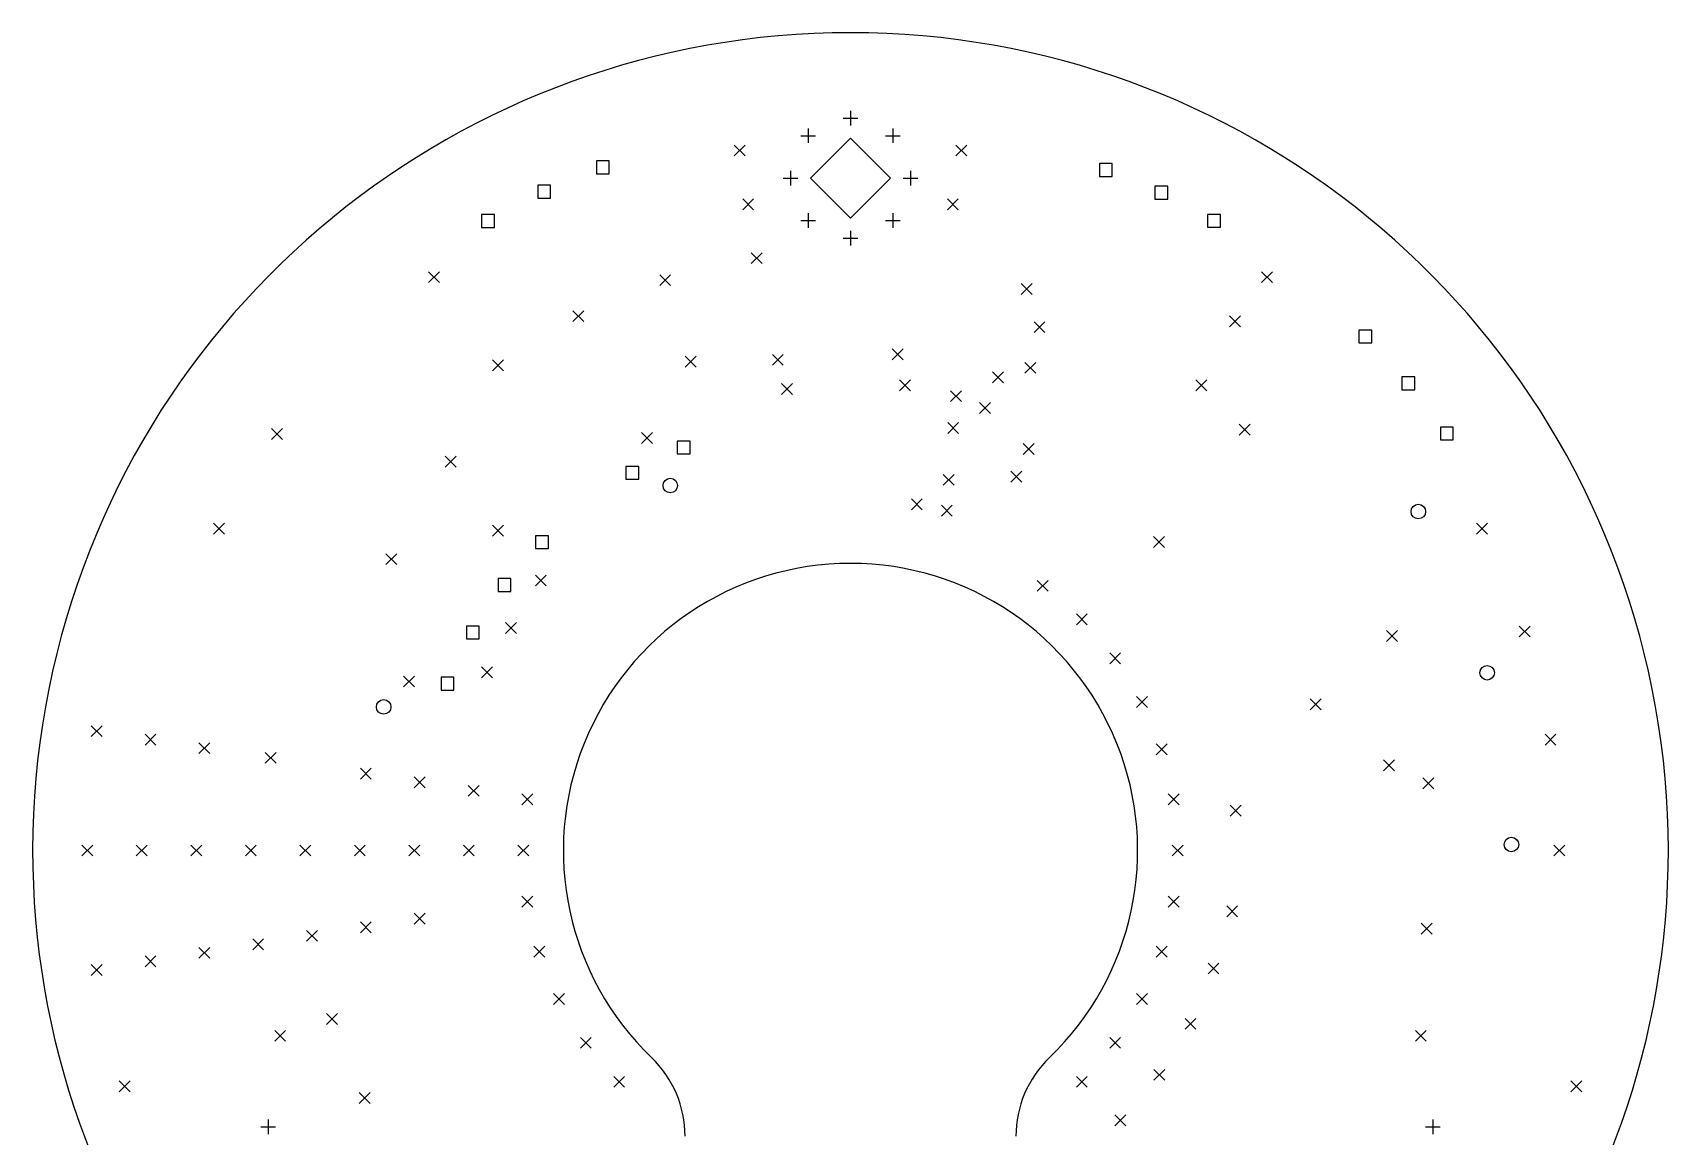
# Model space of a CAD drawing. Extents: x -2.1 to 52, y -17.2 to 45.
# Drawn here: x 0 to 45, y 14.64 to 45 of the extents above; entities that cross this region are included whole.
import ezdxf

# ---------------------------------------------------------------- set-up
doc = ezdxf.new("R2010")
doc.units = 0
doc.layers.add('BLACK', color=7, linetype='CONTINUOUS')

msp = doc.modelspace()

# ---------------------------------------------------------------- linework, layer by layer
at = {"layer": 'BLACK', "linetype": 'CONTINUOUS'}
for p, q in [((22.5, 42.85), (22.5, 42.45)), ((21.3333, 42.3667), (21.3333, 41.9667)), ((22.3, 42.65), (22.7, 42.65)), ((23.6667, 42.3667), (23.6667, 41.9667)), ((19.2995, 41.9099), (19.5995, 41.6099)), ((19.5995, 41.9099), (19.2995, 41.6099)), ((21.1333, 42.1667), (21.5333, 42.1667)), ((22.5, 42.1), (21.4, 41)), ((23.6, 41), (22.5, 42.1)), ((23.4667, 42.1667), (23.8667, 42.1667)), ((25.4005, 41.9099), (25.7005, 41.6099)), ((25.7005, 41.9099), (25.4005, 41.6099)), ((15.8614, 41.4706), (15.5078, 41.4706)), ((15.5078, 41.4706), (15.5078, 41.1171)), ((15.8614, 41.1171), (15.8614, 41.4706)), ((29.7018, 41.4018), (29.3482, 41.4018)), ((29.3482, 41.4018), (29.3482, 41.0482)), ((29.7018, 41.0482), (29.7018, 41.4018)), ((15.5078, 41.1171), (15.8614, 41.1171)), ((20.65, 41), (21.05, 41)), ((20.85, 41.2), (20.85, 40.8)), ((21.4, 41), (22.5, 39.9)), ((22.5, 39.9), (23.6, 41)), ((23.95, 41), (24.35, 41)), ((24.15, 41.2), (24.15, 40.8)), ((29.3482, 41.0482), (29.7018, 41.0482)), ((14.2494, 40.8029), (13.8959, 40.8029)), ((13.8959, 40.8029), (13.8959, 40.4494)), ((14.2494, 40.4494), (14.2494, 40.8029)), ((31.2268, 40.7768), (30.8732, 40.7768)), ((30.8732, 40.7768), (30.8732, 40.4232)), ((31.2268, 40.4232), (31.2268, 40.7768)), ((13.8959, 40.4494), (14.2494, 40.4494)), ((19.5342, 40.4284), (19.8342, 40.1284)), ((19.8342, 40.4284), (19.5342, 40.1284)), ((25.1658, 40.4284), (25.4658, 40.1284)), ((25.4658, 40.4284), (25.1658, 40.1284)), ((30.8732, 40.4232), (31.2268, 40.4232)), ((12.7018, 39.9973), (12.3482, 39.9973)), ((12.3482, 39.9973), (12.3482, 39.6437)), ((12.3482, 39.6437), (12.7018, 39.6437)), ((12.7018, 39.6437), (12.7018, 39.9973)), ((21.1333, 39.8333), (21.5333, 39.8333)), ((21.3333, 40.0333), (21.3333, 39.6333)), ((23.4667, 39.8333), (23.8667, 39.8333)), ((23.6667, 40.0333), (23.6667, 39.6333)), ((32.6768, 40.0018), (32.3232, 40.0018)), ((32.3232, 40.0018), (32.3232, 39.6482)), ((32.3232, 39.6482), (32.6768, 39.6482)), ((32.6768, 39.6482), (32.6768, 40.0018)), ((22.3, 39.35), (22.7, 39.35)), ((22.5, 39.55), (22.5, 39.15)), ((19.7688, 38.9469), (20.0688, 38.6469)), ((20.0688, 38.9469), (19.7688, 38.6469)), ((10.8882, 38.4258), (11.1882, 38.1258)), ((11.1882, 38.4258), (10.8882, 38.1258)), ((17.2512, 38.3424), (17.5512, 38.0424)), ((17.5512, 38.3424), (17.2512, 38.0424)), ((33.8118, 38.4258), (34.1118, 38.1258)), ((34.1118, 38.4258), (33.8118, 38.1258)), ((27.2, 38.1), (27.5, 37.8)), ((27.5, 38.1), (27.2, 37.8)), ((14.8592, 37.3516), (15.1592, 37.0516)), ((15.1592, 37.3516), (14.8592, 37.0516)), ((27.55, 37.05), (27.85, 36.75)), ((27.85, 37.05), (27.55, 36.75)), ((32.9301, 37.2123), (33.2301, 36.9123)), ((33.2301, 37.2123), (32.9301, 36.9123)), ((36.8439, 36.8189), (36.4904, 36.8189)), ((36.4904, 36.8189), (36.4904, 36.4654)), ((36.4904, 36.4654), (36.8439, 36.4654)), ((36.8439, 36.4654), (36.8439, 36.8189)), ((17.95, 36.1), (18.25, 35.8)), ((18.25, 36.1), (17.95, 35.8)), ((20.35, 36.15), (20.65, 35.85)), ((20.65, 36.15), (20.35, 35.85)), ((23.65, 36.3), (23.95, 36)), ((23.95, 36.3), (23.65, 36)), ((12.6515, 35.9988), (12.9515, 35.6988)), ((12.9515, 35.9988), (12.6515, 35.6988)), ((26.41, 35.67), (26.71, 35.37)), ((26.71, 35.67), (26.41, 35.37)), ((27.3, 35.93), (27.6, 35.63)), ((27.6, 35.93), (27.3, 35.63)), ((20.6, 35.35), (20.9, 35.05)), ((20.9, 35.35), (20.6, 35.05)), ((23.85, 35.45), (24.15, 35.15)), ((24.15, 35.45), (23.85, 35.15)), ((25.25, 35.15), (25.55, 34.85)), ((25.55, 35.15), (25.25, 34.85)), ((32, 35.45), (32.3, 35.15)), ((32.3, 35.45), (32, 35.15)), ((38.0227, 35.5325), (37.6691, 35.5325)), ((37.6691, 35.5325), (37.6691, 35.179)), ((37.6691, 35.179), (38.0227, 35.179)), ((38.0227, 35.179), (38.0227, 35.5325)), ((26.05, 34.825), (26.35, 34.525)), ((26.35, 34.825), (26.05, 34.525)), ((25.175, 34.275), (25.475, 33.975)), ((25.475, 34.275), (25.175, 33.975)), ((33.1927, 34.2301), (33.4927, 33.9301)), ((33.4927, 34.2301), (33.1927, 33.9301)), ((6.57417, 34.1118), (6.87417, 33.8118)), ((6.87417, 34.1118), (6.57417, 33.8118)), ((16.75, 34), (17.05, 33.7)), ((17.05, 34), (16.75, 33.7)), ((18.0846, 33.7633), (17.731, 33.7633)), ((17.731, 33.7633), (17.731, 33.4098)), ((18.0846, 33.4098), (18.0846, 33.7633)), ((39.0848, 34.1483), (38.7313, 34.1483)), ((38.7313, 34.1483), (38.7313, 33.7948)), ((38.7313, 33.7948), (39.0848, 33.7948)), ((39.0848, 33.7948), (39.0848, 34.1483)), ((11.35, 33.35), (11.65, 33.05)), ((11.65, 33.35), (11.35, 33.05)), ((17.731, 33.4098), (18.0846, 33.4098)), ((27.25, 33.7), (27.55, 33.4)), ((27.55, 33.7), (27.25, 33.4)), ((16.6768, 33.0691), (16.3232, 33.0691)), ((16.3232, 33.0691), (16.3232, 32.7155)), ((16.6768, 32.7155), (16.6768, 33.0691)), ((25.05, 32.85), (25.35, 32.55)), ((25.35, 32.85), (25.05, 32.55)), ((26.9113, 32.9331), (27.2113, 32.6331)), ((27.2113, 32.9331), (26.9113, 32.6331)), ((16.3232, 32.7155), (16.6768, 32.7155)), ((24.175, 32.175), (24.475, 31.875)), ((24.475, 32.175), (24.175, 31.875)), ((25, 32), (25.3, 31.7)), ((25.3, 32), (25, 31.7)), ((4.97537, 31.5028), (5.27537, 31.2028)), ((5.27537, 31.5028), (4.97537, 31.2028)), ((39.7246, 31.5028), (40.0246, 31.2028)), ((40.0246, 31.5028), (39.7246, 31.2028)), ((12.65, 31.45), (12.95, 31.15)), ((12.95, 31.45), (12.65, 31.15)), ((14.1915, 31.1621), (13.8379, 31.1621)), ((13.8379, 31.1621), (13.8379, 30.8085)), ((14.1915, 30.8085), (14.1915, 31.1621)), ((30.8353, 31.1353), (31.1353, 30.8353)), ((31.1353, 31.1353), (30.8353, 30.8353)), ((9.71542, 30.6663), (10.0154, 30.3663)), ((10.0154, 30.6663), (9.71542, 30.3663)), ((13.8379, 30.8085), (14.1915, 30.8085)), ((13.1565, 29.9819), (12.803, 29.9819)), ((12.803, 29.9819), (12.803, 29.6284)), ((13.1565, 29.6284), (13.1565, 29.9819)), ((13.83, 30.08), (14.13, 29.78)), ((14.13, 30.08), (13.83, 29.78)), ((27.6401, 29.9312), (27.9401, 29.6312)), ((27.9401, 29.9312), (27.6401, 29.6312)), ((12.803, 29.6284), (13.1565, 29.6284)), ((28.714, 29.014), (29.014, 28.714)), ((29.014, 29.014), (28.714, 28.714)), ((12.2845, 28.6768), (11.9309, 28.6768)), ((11.9309, 28.6768), (11.9309, 28.3232)), ((12.2845, 28.3232), (12.2845, 28.6768)), ((13.01, 28.77), (13.31, 28.47)), ((13.31, 28.77), (13.01, 28.47)), ((37.25, 28.55), (37.55, 28.25)), ((37.55, 28.55), (37.25, 28.25)), ((40.8956, 28.6758), (41.1956, 28.3758)), ((41.1956, 28.6758), (40.8956, 28.3758)), ((11.9309, 28.3232), (12.2845, 28.3232)), ((29.6312, 27.9401), (29.9312, 27.6401)), ((29.9312, 27.9401), (29.6312, 27.6401)), ((12.35, 27.55), (12.65, 27.25)), ((12.65, 27.55), (12.35, 27.25)), ((10.2, 27.3), (10.5, 27)), ((10.5, 27.3), (10.2, 27)), ((11.5902, 27.269), (11.2367, 27.269)), ((11.2367, 27.269), (11.2367, 26.9154)), ((11.5902, 26.9154), (11.5902, 27.269)), ((11.2367, 26.9154), (11.5902, 26.9154)), ((30.3691, 26.7359), (30.6691, 26.4359)), ((30.6691, 26.7359), (30.3691, 26.4359)), ((35.15, 26.675), (35.45, 26.375)), ((35.45, 26.675), (35.15, 26.375)), ((1.60854, 25.9351), (1.90854, 25.6351)), ((1.90854, 25.9351), (1.60854, 25.6351)), ((3.09008, 25.7005), (3.39008, 25.4005)), ((3.39008, 25.7005), (3.09008, 25.4005)), ((41.6099, 25.7005), (41.9099, 25.4005)), ((41.9099, 25.7005), (41.6099, 25.4005)), ((4.57161, 25.4658), (4.87161, 25.1658)), ((4.87161, 25.4658), (4.57161, 25.1658)), ((6.4, 25.2), (6.7, 24.9)), ((6.7, 25.2), (6.4, 24.9)), ((30.9095, 25.4312), (31.2095, 25.1312)), ((31.2095, 25.4312), (30.9095, 25.1312)), ((9.01621, 24.7619), (9.31621, 24.4619)), ((9.31621, 24.7619), (9.01621, 24.4619)), ((37.1653, 24.9965), (37.4653, 24.6965)), ((37.4653, 24.9965), (37.1653, 24.6965)), ((10.4977, 24.5272), (10.7977, 24.2272)), ((10.7977, 24.5272), (10.4977, 24.2272)), ((38.25, 24.5), (38.55, 24.2)), ((38.55, 24.5), (38.25, 24.2)), ((11.9793, 24.2926), (12.2793, 23.9926)), ((12.2793, 24.2926), (11.9793, 23.9926)), ((13.4608, 24.0579), (13.7608, 23.7579)), ((13.7608, 24.0579), (13.4608, 23.7579)), ((31.2392, 24.0579), (31.5392, 23.7579)), ((31.5392, 24.0579), (31.2392, 23.7579)), ((32.95, 23.75), (33.25, 23.45)), ((33.25, 23.75), (32.95, 23.45)), ((1.35, 22.65), (1.65, 22.35)), ((1.65, 22.65), (1.35, 22.35)), ((2.85, 22.65), (3.15, 22.35)), ((3.15, 22.65), (2.85, 22.35)), ((4.35, 22.65), (4.65, 22.35)), ((4.65, 22.65), (4.35, 22.35)), ((5.85, 22.65), (6.15, 22.35)), ((6.15, 22.65), (5.85, 22.35)), ((7.35, 22.65), (7.65, 22.35)), ((7.65, 22.65), (7.35, 22.35)), ((8.85, 22.65), (9.15, 22.35)), ((9.15, 22.65), (8.85, 22.35)), ((10.35, 22.65), (10.65, 22.35)), ((10.65, 22.65), (10.35, 22.35)), ((11.85, 22.65), (12.15, 22.35)), ((12.15, 22.65), (11.85, 22.35)), ((13.35, 22.65), (13.65, 22.35)), ((13.65, 22.65), (13.35, 22.35)), ((31.35, 22.65), (31.65, 22.35)), ((31.65, 22.65), (31.35, 22.35)), ((41.85, 22.65), (42.15, 22.35)), ((42.15, 22.65), (41.85, 22.35)), ((13.4608, 21.2421), (13.7608, 20.9421)), ((13.7608, 21.2421), (13.4608, 20.9421)), ((31.2392, 21.2421), (31.5392, 20.9421)), ((31.5392, 21.2421), (31.2392, 20.9421)), ((10.4977, 20.7728), (10.7977, 20.4728)), ((10.7977, 20.7728), (10.4977, 20.4728)), ((32.85, 20.975), (33.15, 20.675)), ((33.15, 20.975), (32.85, 20.675)), ((7.53468, 20.3035), (7.83467, 20.0035)), ((7.83467, 20.3035), (7.53468, 20.0035)), ((9.01621, 20.5381), (9.31621, 20.2381)), ((9.31621, 20.5381), (9.01621, 20.2381)), ((38.2, 20.5), (38.5, 20.2)), ((38.5, 20.5), (38.2, 20.2)), ((4.57161, 19.8342), (4.87161, 19.5342)), ((4.87161, 19.8342), (4.57161, 19.5342)), ((6.05314, 20.0688), (6.35314, 19.7688)), ((6.35314, 20.0688), (6.05314, 19.7688)), ((13.7905, 19.8688), (14.0905, 19.5688)), ((14.0905, 19.8688), (13.7905, 19.5688)), ((30.9095, 19.8688), (31.2095, 19.5688)), ((31.2095, 19.8688), (30.9095, 19.5688)), ((1.60854, 19.3649), (1.90854, 19.0649)), ((1.90854, 19.3649), (1.60854, 19.0649)), ((3.09008, 19.5995), (3.39008, 19.2995)), ((3.39008, 19.5995), (3.09008, 19.2995)), ((32.3361, 19.4053), (32.6361, 19.1053)), ((32.6361, 19.4053), (32.3361, 19.1053)), ((14.3309, 18.5641), (14.6309, 18.2641)), ((14.6309, 18.5641), (14.3309, 18.2641)), ((30.3691, 18.5641), (30.6691, 18.2641)), ((30.6691, 18.5641), (30.3691, 18.2641)), ((8.08415, 18.0147), (8.38415, 17.7147)), ((8.38415, 18.0147), (8.08415, 17.7147)), ((6.65757, 17.5512), (6.95757, 17.2512)), ((6.95757, 17.5512), (6.65757, 17.2512)), ((31.7056, 17.8831), (32.0056, 17.5831)), ((32.0056, 17.8831), (31.7056, 17.5831)), ((38.0424, 17.5512), (38.3424, 17.2512)), ((38.3424, 17.5512), (38.0424, 17.2512)), ((15.0688, 17.3599), (15.3688, 17.0599)), ((15.3688, 17.3599), (15.0688, 17.0599)), ((29.6312, 17.3599), (29.9312, 17.0599)), ((29.9312, 17.3599), (29.6312, 17.0599)), ((15.986, 16.286), (16.286, 15.986)), ((16.286, 16.286), (15.986, 15.986)), ((28.714, 16.286), (29.014, 15.986)), ((29.014, 16.286), (28.714, 15.986)), ((30.8447, 16.4783), (31.1447, 16.1783)), ((31.1447, 16.4783), (30.8447, 16.1783)), ((2.37781, 16.1606), (2.67781, 15.8606)), ((2.67781, 16.1606), (2.37781, 15.8606)), ((8.9849, 15.8401), (9.2849, 15.5401)), ((9.2849, 15.8401), (8.9849, 15.5401)), ((42.3222, 16.1606), (42.6222, 15.8606)), ((42.6222, 16.1606), (42.3222, 15.8606)), ((6.27853, 14.9), (6.67853, 14.9)), ((6.47853, 15.1), (6.47853, 14.7)), ((29.7746, 15.2254), (30.0746, 14.9254)), ((30.0746, 15.2254), (29.7746, 14.9254)), ((38.3215, 14.9), (38.7215, 14.9)), ((38.5215, 15.1), (38.5215, 14.7))]:
    msp.add_line(p, q, dxfattribs=at)
at = {"layer": 'BLACK'}
for centre in [(17.542, 32.5415), (38.1223, 31.8261), (40.0167, 27.3916), (9.65506, 26.4519), (40.6836, 22.6658)]:
    msp.add_circle(centre, 0.2, dxfattribs=at)
for centre, radius, start, end in [((22.5, 22.5), 22.5, -67.2209, 247.221), ((22.5, 22.5), 7.9, -46.1589, 226.159), ((14.95, 14.6382), 3.00002, 0.000477, 46.1593), ((30.05, 14.6382), 3, 133.841, 180)]:
    msp.add_arc(centre, radius, start, end, dxfattribs=at)

doc.saveas('drawing.dxf')
